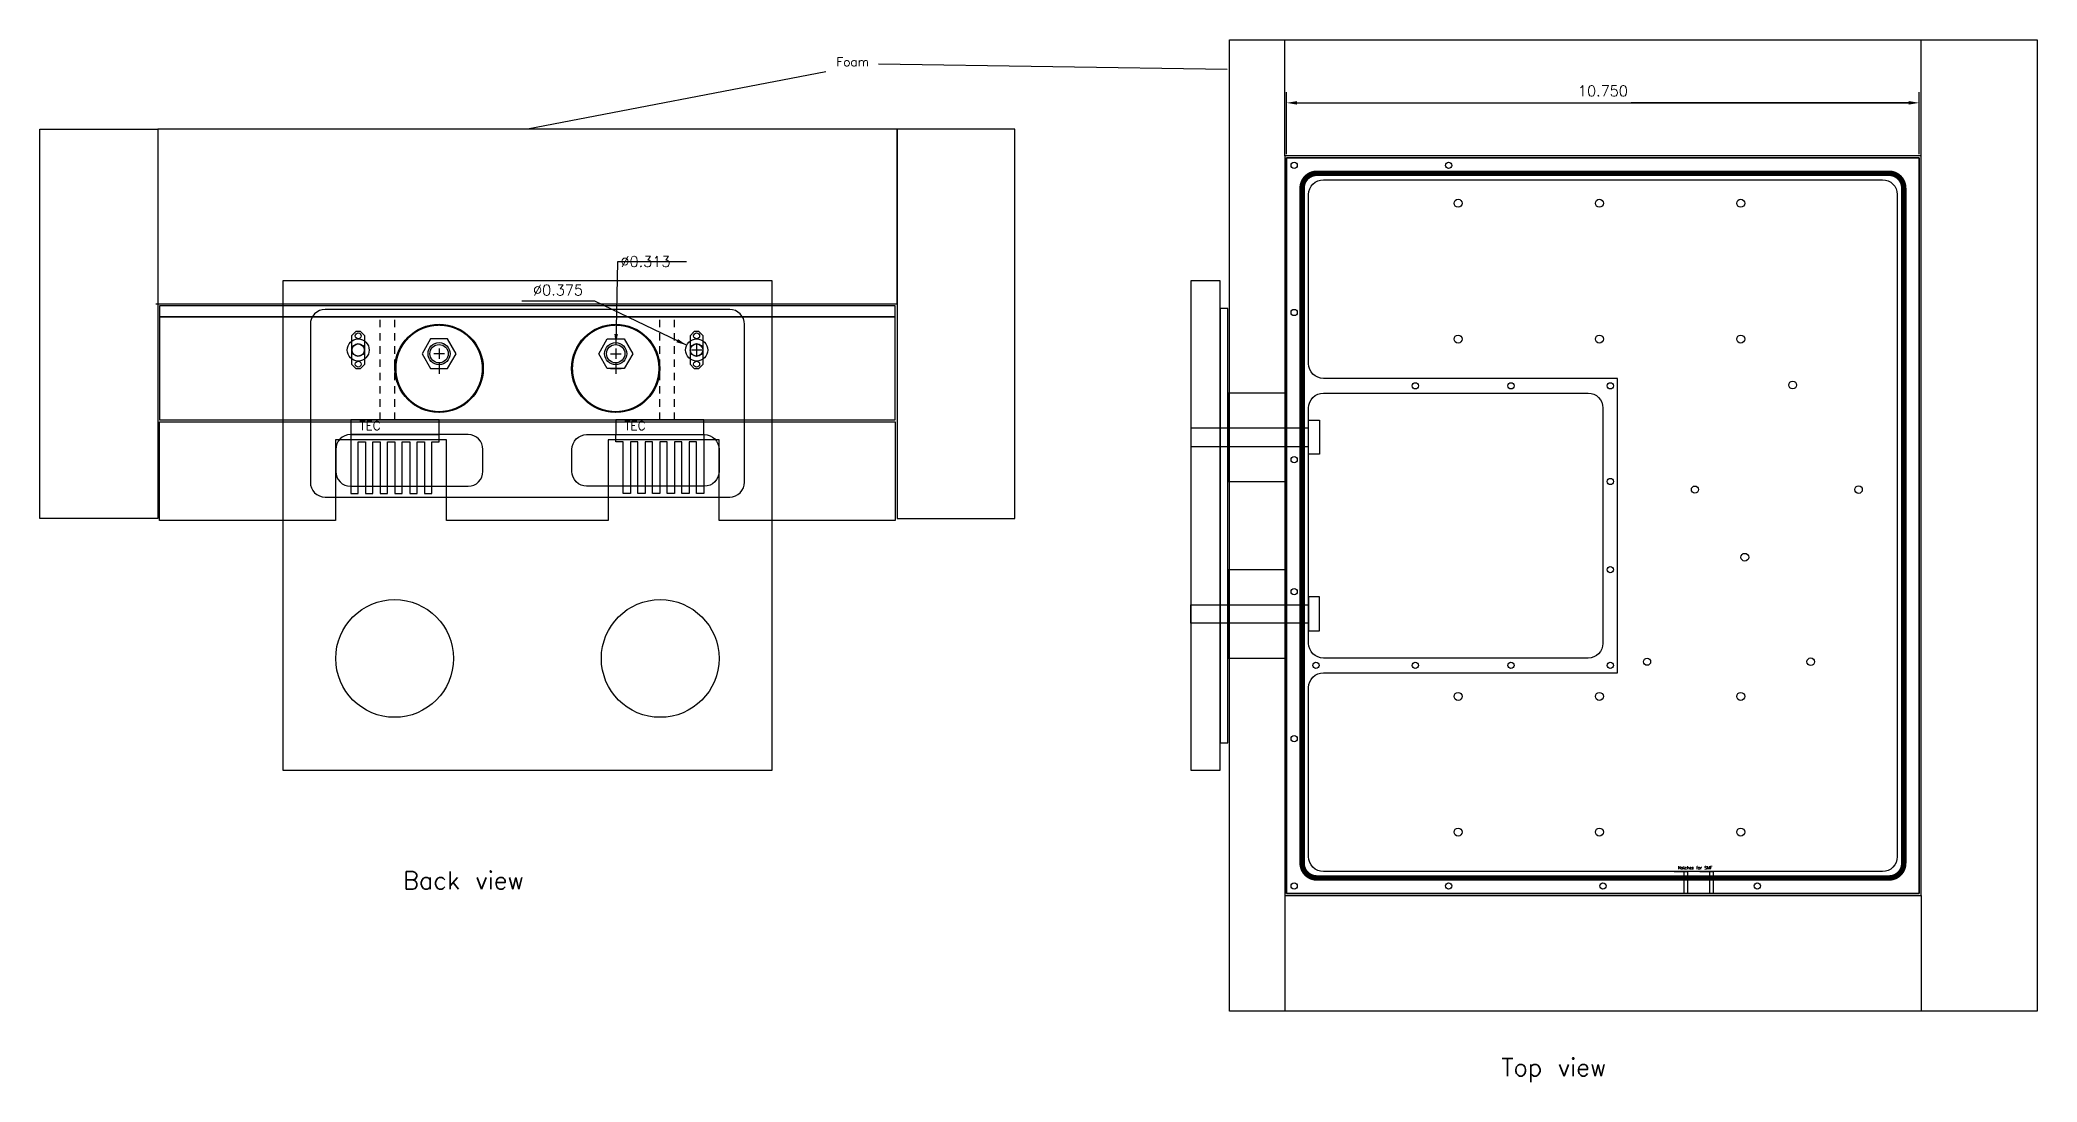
# Model space of a CAD drawing. Extents: x -20.3 to 13.7, y -4.5 to 13.2.
import ezdxf

# ---------------------------------------------------------------- set-up
doc = ezdxf.new("R2010")
doc.units = 0
doc.header["$MEASUREMENT"] = 0
doc.linetypes.add('HIDDEN2', pattern=[0.1875, 0.125, -0.0625])
doc.layers.get('0').update_dxf_attribs({"linetype": 'CONTINUOUS'})
for name, color, linetype in [('BOX', 1, 'CONTINUOUS'), ('FEEDPLATE', 5, 'CONTINUOUS'), ('INSULATION', 6, 'CONTINUOUS'), ('MOUNT', 3, 'CONTINUOUS'), ('TEC', 7, 'CONTINUOUS')]:
    doc.layers.add(name, color=color, linetype=linetype)
doc.layers.get('0').off()
doc.styles.get("Standard").update_dxf_attribs({"font": 'txt.shx'})
doc.dimstyles.get("Standard").update_dxf_attribs({"dimtxt": 0.18, "dimasz": 0.18, "dimexe": 0.18, "dimexo": 0.0625, "dimgap": 0.09, "dimtad": 0, "dimtih": 1, "dimtoh": 1, "dimdec": 4, "dimzin": 0, "dimdsep": 46, "dimtxsty": 'Standard', "dimcen": 0.09, "dimadec": 0, "dimazin": 0, "dimtfac": 1, "dimtdec": 4, "dimtofl": 0, "dimtmove": 0, "dimatfit": 3, "dimfxl": 0, "dimtolj": 1, "dimtzin": 0, "dimarcsym": 0})

# ---------------------------------------------------------------- blocks, each defined once
blk = doc.blocks.new('516BOLT')
for points in [[(0, -0.28865), (-0.1875, -0.28865), (-0.1875, 0.28865), (0, 0.28865)], [(0, -0.15625), (2, -0.15625), (2, 0.15625), (0, 0.15625)]]:
    blk.add_lwpolyline(points, close=True)
blk = doc.blocks.new('516HEX')
for p, q in [((-0.289, 0), (-0.144, 0.25)), ((-0.144, -0.25), (-0.289, 0)), ((-0.144, 0.25), (0.144, 0.25)), ((0.144, 0.25), (0.289, 0)), ((0.289, 0), (0.144, -0.25)), ((0.144, -0.25), (-0.144, -0.25))]:
    blk.add_line(p, q)
at = {"color": 0}
for p, q in [((-0.09, 0), (0.09, 0)), ((0, 0.09), (0, -0.09))]:
    blk.add_line(p, q, dxfattribs=at)
blk = doc.blocks.new('SMABULKHEAD')
blk.add_lwpolyline([(-0.0395, -0.625), (0.0395, -0.625), (0.1115, -0.553), (0.1115, -0.072), (0.0395, 0), (-0.0395, 0), (-0.1115, -0.072), (-0.1115, -0.553)], close=True)
for centre, radius in [((0, -0.3125), 0.108), ((0, -0.3125), 0.104), ((0, -0.072), 0.051), ((0, -0.553), 0.051)]:
    blk.add_circle(centre, radius)
blk = doc.blocks.new('*D22')
at = {"layer": 'FEEDPLATE', "color": 0, "linetype": 'ByBlock'}
for p, q in [((0.905, 11.231, 1.25), (0.905, 12.28, 1.25)), ((11.655, 11.231, 1.25), (11.655, 12.28, 1.25)), ((1.085, 12.1, 1.25), (11.475, 12.1, 1.25)), ((11.475, 12.1, 1.25), (6.76, 12.1, 1.25))]:
    blk.add_line(p, q, dxfattribs=at)
for points in [[(0.905, 12.1, 1.25), (1.085, 12.07, 1.25), (1.085, 12.13, 1.25)], [(11.655, 12.1, 1.25), (11.475, 12.07, 1.25), (11.475, 12.13, 1.25)]]:
    blk.add_solid(points, dxfattribs=at)
at = {"layer": 'FEEDPLATE', "color": 0, "linetype": 'ByBlock', "insert": (6.28, 12.302, 1.25), "char_height": 0.18, "attachment_point": 5}
blk.add_mtext('\\A1;10.750', dxfattribs=at)
blk = doc.blocks.new('*D23')
at = {"layer": 'FEEDPLATE', "color": 0, "linetype": 'ByBlock'}
for p, q in [((-10.458, 9.4, 1.25), (-10.488, 7.995, 1.25)), ((-9.288, 9.4, 1.25), (-10.458, 9.4, 1.25)), ((-10.581, 7.839, 1.25), (-10.401, 7.839, 1.25)), ((-10.491, 7.929, 1.25), (-10.491, 7.749, 1.25))]:
    blk.add_line(p, q, dxfattribs=at)
blk.add_solid([(-10.488, 7.995, 1.25), (-10.454, 8.175, 1.25), (-10.514, 8.176, 1.25)], dxfattribs=at)
at = {"layer": 'FEEDPLATE', "color": 0, "linetype": 'ByBlock', "insert": (-9.985, 9.404, 1.25), "char_height": 0.18, "attachment_point": 5}
blk.add_mtext('\\A1;∅0.313', dxfattribs=at)
blk = doc.blocks.new('*D24')
at = {"layer": 'FEEDPLATE', "color": 0, "linetype": 'ByBlock'}
for p, q in [((-12.084, 8.738, 1.25), (-10.854, 8.738, 1.25)), ((-10.854, 8.738, 1.25), (-9.285, 7.983, 1.25)), ((-9.206, 7.902, 1.25), (-9.026, 7.902, 1.25)), ((-9.116, 7.992, 1.25), (-9.116, 7.812, 1.25))]:
    blk.add_line(p, q, dxfattribs=at)
blk.add_solid([(-9.285, 7.983, 1.25), (-9.434, 8.088, 1.25), (-9.46, 8.034, 1.25)], dxfattribs=at)
at = {"layer": 'FEEDPLATE', "color": 0, "linetype": 'ByBlock', "insert": (-11.471, 8.92, 1.25), "char_height": 0.18, "attachment_point": 5}
blk.add_mtext('\\A1;∅0.375', dxfattribs=at)

msp = doc.modelspace()

# ---------------------------------------------------------------- linework, layer by layer
at = {"layer": 'BOX', "linetype": 'HIDDEN2'}
for p, q in [((-14.4911, 6.7142, 1.25), (-14.4911, 8.4642, 1.25)), ((-14.2411, 6.7142, 1.25), (-14.2411, 8.4642, 1.25)), ((-9.7411, 6.7142, 1.25), (-9.7411, 8.4642, 1.25)), ((-9.4911, 6.7142, 1.25), (-9.4911, 8.4642, 1.25))]:
    msp.add_line(p, q, dxfattribs=at)
at = {"layer": 'BOX'}
for p, q in [((7.6554, -0.9564, 2.5), (7.6554, -1.3314, 2.5)), ((7.6555, -0.9564, 2.5), (7.6555, -0.9564, 2.3523)), ((7.7179, -0.9564, 2.5), (7.7179, -1.3314, 2.5)), ((7.718, -0.9564, 2.5), (7.718, -0.9564, 2.2487)), ((8.0929, -0.9564, 2.5), (8.0929, -0.9564, 2.3523)), ((8.0929, -0.9564, 2.5), (8.0929, -1.3314, 2.5)), ((8.1554, -0.9564, 2.5), (8.1554, -0.9564, 2.2487)), ((8.1554, -0.9564, 2.5), (8.1554, -1.3314, 2.5))]:
    msp.add_line(p, q, dxfattribs=at)
at = {"layer": 'BOX', "const_width": 0.094, "elevation": 2.5}
msp.add_lwpolyline([(1.4204, 10.9036), (11.1404, 10.9036, -0.4142136), (11.3904, 10.6536), (11.3904, -0.8164, -0.4142136), (11.1404, -1.0664), (1.4204, -1.0664, -0.4142136), (1.1704, -0.8164), (1.1704, 10.6536, -0.4142136)], format="xyb", close=True, dxfattribs=at)
at = {"layer": 'BOX', "elevation": 1.25}
msp.add_lwpolyline([(3.6949, 7.4186), (1.5304, 7.4186, -0.4142136), (1.2804, 7.6686), (1.2804, 10.5436, -0.4142136), (1.5304, 10.7936), (11.0304, 10.7936, -0.4142136), (11.2804, 10.5436), (11.2804, -0.7064, -0.4142136), (11.0304, -0.9564), (1.5304, -0.9564, -0.4142136), (1.2804, -0.7064), (1.2804, 2.1686, -0.4142136), (1.5304, 2.4186), (3.9784, 2.4186)], format="xyb", dxfattribs=at)
for points in [[(-18.2411, 8.4642), (-5.7411, 8.4642), (-5.7411, 8.6542), (-18.2411, 8.6542)], [(-18.2411, 6.7142), (-5.7411, 6.7142), (-5.7411, 8.4642), (-18.2411, 8.4642)]]:
    msp.add_lwpolyline(points, close=True, dxfattribs=at)
at = {"layer": 'BOX', "const_width": 0.0313}
for points in [[(-14.2304, 7.5892, 1), (-12.7517, 7.5892, 1)], [(-11.2304, 7.5892, 1), (-9.7517, 7.5892, 1)]]:
    msp.add_lwpolyline(points, format="xyb", close=True, dxfattribs=at)
at = {"layer": 'BOX', "elevation": 2.5}
msp.add_lwpolyline([(1.5304, 7.1686), (6.0304, 7.1686, -0.4142136), (6.2804, 6.9186), (6.2804, 2.9186, -0.4142136), (6.0304, 2.6686), (1.5304, 2.6686, -0.4142136), (1.2804, 2.9186), (1.2804, 6.9186, -0.4142136)], format="xyb", close=True, dxfattribs=at)
at = {"layer": 'BOX', "elevation": 1.25}
msp.add_lwpolyline([(3.9784, 2.4186), (6.5304, 2.4186), (6.5304, 7.4186), (3.6949, 7.4186)], dxfattribs=at)
at = {"layer": 'BOX'}
for centre, radius in [((1.0354, 11.0386, 2.5), 0.053), ((3.6579, 11.0386, 2.5), 0.053), ((3.8204, 10.3936, 1.25), 0.0678), ((6.2204, 10.3936, 1.25), 0.0678), ((8.6204, 10.3936, 1.25), 0.0678), ((1.0354, 8.5386, 2.5), 0.053), ((3.8204, 8.0876, 1.25), 0.0678), ((6.2204, 8.0876, 1.25), 0.0678), ((8.6204, 8.0876, 1.25), 0.0678), ((-13.4911, 7.8392, 1.25), 0.1875), ((-10.4911, 7.8392, 1.25), 0.1875), ((3.0929, 7.2936, 1.25), 0.053), ((4.7179, 7.2936, 1.25), 0.053), ((6.4054, 7.2936, 2.5), 0.053), ((9.5033, 7.3069, 1.25), 0.0657), ((1.0354, 6.0386, 2.5), 0.053), ((6.4054, 5.6686, 2.5), 0.053), ((7.8429, 5.531, 1.25), 0.06), ((10.6229, 5.531, 1.25), 0.064), ((8.6908, 4.3821, 1.25), 0.0657), ((6.4054, 4.1686, 2.5), 0.053), ((1.0354, 3.7986, 2.5), 0.053), ((1.4054, 2.5436, 1.25), 0.053), ((3.0929, 2.5436, 1.25), 0.053), ((4.7179, 2.5436, 1.25), 0.053), ((6.4054, 2.5436, 2.5), 0.053), ((7.0304, 2.6062, 1.25), 0.06), ((9.8104, 2.6062, 1.25), 0.064), ((3.8204, 2.0186, 1.25), 0.0678), ((6.2204, 2.0186, 1.25), 0.0678), ((8.6204, 2.0186, 1.25), 0.0678), ((1.0354, 1.2986, 2.5), 0.053), ((3.8204, -0.2874, 1.25), 0.0678), ((6.2204, -0.2874, 1.25), 0.0678), ((8.6204, -0.2874, 1.25), 0.0678), ((1.0354, -1.2014, 2.5), 0.053), ((3.6579, -1.2014, 2.5), 0.053), ((6.2804, -1.2014, 2.5), 0.053), ((8.9029, -1.2014, 2.5), 0.053)]:
    msp.add_circle(centre, radius, dxfattribs=at)
at = {"layer": 'BOX', "extrusion": (0, -1, 0)}
for centre in [(7.603, 2.2499, 0.9564), (8.0403, 2.2499, 0.9564)]:
    msp.add_arc(centre, 0.115, 62.82904, 359.36085, dxfattribs=at)
at = {"layer": 'FEEDPLATE', "color": 0}
for p, q in [((-10.5811, 7.8392, 1.25), (-10.4011, 7.8392, 1.25)), ((-10.4911, 7.9292, 1.25), (-10.4911, 7.7492, 1.25)), ((-13.5811, 7.5892), (-13.4011, 7.5892)), ((-13.4911, 7.6792), (-13.4911, 7.4992)), ((-10.5811, 7.5892), (-10.4011, 7.5892)), ((-10.4911, 7.6792), (-10.4911, 7.4992))]:
    msp.add_line(p, q, dxfattribs=at)
at = {"layer": 'FEEDPLATE', "elevation": 1.25}
for points in [[(-16.1473, 0.7623), (-7.8348, 0.7623), (-7.8348, 9.0748), (-16.1473, 9.0748)], [(-0.7196, 0.7623), (-0.2196, 0.7623), (-0.2196, 9.0753), (-0.7196, 9.0753)], [(-0.2196, 1.2311), (-0.0946, 1.2311), (-0.0946, 8.6061), (-0.2196, 8.6061)]]:
    msp.add_lwpolyline(points, close=True, dxfattribs=at)
for points in [[(-15.4286, 5.4042), (-8.5536, 5.4042, 0.4142136), (-8.3036, 5.6542), (-8.3036, 8.3392, 0.4142136), (-8.5536, 8.5892), (-15.4286, 8.5892, 0.4142136), (-15.6786, 8.3392), (-15.6786, 5.6542, 0.4142136)], [(-14.9973, 5.5892), (-12.9973, 5.5892, 0.4142136), (-12.7473, 5.8392), (-12.7473, 6.2142, 0.4142136), (-12.9973, 6.4642), (-14.9973, 6.4642, 0.4142136), (-15.2473, 6.2142), (-15.2473, 5.8392, 0.4142136)], [(-8.9848, 5.5892), (-10.9848, 5.5892, -0.4142136), (-11.2348, 5.8392), (-11.2348, 6.2142, -0.4142136), (-10.9848, 6.4642), (-8.9848, 6.4642, -0.4142136), (-8.7348, 6.2142), (-8.7348, 5.8392, -0.4142136)]]:
    msp.add_lwpolyline(points, format="xyb", close=True, dxfattribs=at)
at = {"layer": 'FEEDPLATE', "const_width": 0.0313}
for points in [[(-14.2304, 7.5892, 1), (-12.7517, 7.5892, 1)], [(-11.2304, 7.5892, 1), (-9.7517, 7.5892, 1)]]:
    msp.add_lwpolyline(points, format="xyb", close=True, dxfattribs=at)
at = {"layer": 'FEEDPLATE'}
for centre, radius in [((-14.8661, 7.9017, 1.25), 0.1875), ((-13.4911, 7.8392, 1.25), 0.1562), ((-10.4911, 7.8392, 1.25), 0.1562), ((-9.1161, 7.9017, 1.25), 0.1875), ((-14.2473, 2.6623, 1.25), 1), ((-9.7348, 2.6623, 1.25), 1)]:
    msp.add_circle(centre, radius, dxfattribs=at)
at = {"layer": 'INSULATION'}
for p, q in [((0.8741, 11.1999, 1.25), (0.8741, 13.1686, 1.25)), ((11.6866, 11.1999, 1.25), (11.6866, 13.1686, 1.25)), ((-6.9202, 12.626, 1.25), (-11.9906, 11.6542, 1.25)), ((-6.0268, 12.7656, 1.25), (-0.102, 12.672, 1.25)), ((-18.3042, 8.6877, 1.25), (-18.181, 8.6877, 1.25)), ((0.8741, -1.3626, 1.25), (0.8741, -3.3314, 1.25)), ((11.6866, -1.3626, 1.25), (11.6866, -3.3314, 1.25))]:
    msp.add_line(p, q, dxfattribs=at)
at = {"layer": 'INSULATION', "elevation": 1.25}
for points in [[(-0.0634, 13.1686), (13.6554, 13.1686), (13.6554, -3.3314), (-0.0634, -3.3314)], [(-18.2723, 5.0392), (-20.2723, 5.0392), (-20.2723, 11.6542), (-18.2723, 11.6542)], [(-18.2723, 8.6877), (-5.7089, 8.6877), (-5.7089, 11.6542), (-18.2723, 11.6542)], [(-5.7089, 5.0392), (-3.7089, 5.0392), (-3.7089, 11.6542), (-5.7089, 11.6542)], [(0.8741, -1.3626), (11.6866, -1.3626), (11.6866, 11.1999), (0.8741, 11.1999)]]:
    msp.add_lwpolyline(points, close=True, dxfattribs=at)
for points in [[(-15.252, 5.008), (-18.2411, 5.008), (-18.2411, 6.683), (-5.7411, 6.683), (-5.7411, 5.008), (-8.7361, 5.008)], [(-13.3678, 5.0064), (-13.3678, 6.3768), (-15.252, 6.3768), (-15.252, 5.0064)], [(-8.7361, 5.0064), (-8.7361, 6.3768), (-10.6203, 6.3768), (-10.6203, 5.0064)], [(-10.6203, 5.008), (-13.3678, 5.008)]]:
    msp.add_lwpolyline(points, dxfattribs=at)
at = {"layer": 'MOUNT', "elevation": 0.75}
for points in [[(-0.0946, 5.6686), (0.9054, 5.6686), (0.9054, 7.1686), (-0.0946, 7.1686)], [(-0.0946, 2.6691), (0.9054, 2.6691), (0.9054, 4.1691), (-0.0946, 4.1691)]]:
    msp.add_lwpolyline(points, close=True, dxfattribs=at)
at = {"layer": 'MOUNT'}
for centre in [(-13.4911, 7.5892, 1.25), (-10.4911, 7.5892, 1.25)]:
    msp.add_circle(centre, 0.75, dxfattribs=at)
at = {"layer": 'TEC', "elevation": 1.25}
for points in [[(-14.9911, 6.4642), (-13.4911, 6.4642), (-13.4911, 6.7142), (-14.9911, 6.7142)], [(-10.4911, 6.4642), (-8.9911, 6.4642), (-8.9911, 6.7142), (-10.4911, 6.7142)]]:
    msp.add_lwpolyline(points, close=True, dxfattribs=at)
for points in [[(-14.9911, 6.4642), (-14.9911, 5.4642), (-14.8661, 5.4642), (-14.8661, 6.3392), (-14.7411, 6.3392), (-14.7411, 5.4642), (-14.6161, 5.4642), (-14.6161, 6.3392), (-14.4911, 6.3392), (-14.4911, 5.4642), (-14.3661, 5.4642), (-14.3661, 6.3392), (-14.2411, 6.3392), (-14.2411, 5.4642), (-14.1161, 5.4642), (-14.1161, 6.3392), (-13.9911, 6.3392), (-13.9911, 5.4642), (-13.8661, 5.4642), (-13.8661, 6.3392), (-13.7411, 6.3392), (-13.7411, 5.4642), (-13.6161, 5.4642), (-13.6161, 6.3392), (-13.4911, 6.3392), (-13.4911, 6.4642)], [(-8.9911, 6.4642), (-8.9911, 5.4642), (-9.1161, 5.4642), (-9.1161, 6.3392), (-9.2411, 6.3392), (-9.2411, 5.4642), (-9.3661, 5.4642), (-9.3661, 6.3392), (-9.4911, 6.3392), (-9.4911, 5.4642), (-9.6161, 5.4642), (-9.6161, 6.3392), (-9.7411, 6.3392), (-9.7411, 5.4642), (-9.8661, 5.4642), (-9.8661, 6.3392), (-9.9911, 6.3392), (-9.9911, 5.4642), (-10.1161, 5.4642), (-10.1161, 6.3392), (-10.2411, 6.3392), (-10.2411, 5.4642), (-10.3661, 5.4642), (-10.3661, 6.3392), (-10.4911, 6.3392), (-10.4911, 6.4642)]]:
    msp.add_lwpolyline(points, dxfattribs=at)

# ---------------------------------------------------------------- block references
at = {"layer": 'BOX'}
for p in [(-14.8661, 8.2142, 1.25), (-9.1161, 8.2142, 1.25)]:
    msp.add_blockref('SMABULKHEAD', p, dxfattribs=at)
at = {"layer": 'MOUNT', "xscale": -1}
for name, p in [('516HEX', (-13.4911, 7.8392, 1.25)), ('516BOLT', (1.2804, 3.4191, 1.25))]:
    msp.add_blockref(name, p, dxfattribs=at)
at = {"layer": 'MOUNT'}
msp.add_blockref('516HEX', (-10.4911, 7.8392, 1.25), dxfattribs=at)
at = {"layer": 'MOUNT', "rotation": 180}
msp.add_blockref('516BOLT', (1.2804, 6.4186, 1.25), dxfattribs=at)

# ---------------------------------------------------------------- texts
at = {"layer": 'BOX'}
msp.add_text('Notches for SMF', height=0.05, dxfattribs=at).set_placement((7.5542, -0.9179, 2.5))
at = {"layer": 'FEEDPLATE'}
for s, p in [('Back view', (-14.1031, -1.2578, 1.25)), ('Top view', (4.5558, -4.4332, 1.25))]:
    msp.add_text(s, height=0.3, dxfattribs=at).set_placement(p)
at = {"layer": 'INSULATION'}
msp.add_text('Foam', height=0.15, dxfattribs=at).set_placement((-6.7406, 12.7215, 1.25))
at = {"layer": 'TEC'}
for p in [(-14.8444, 6.5424, 1.25), (-10.3444, 6.5424, 1.25)]:
    msp.add_text('TEC', height=0.15, dxfattribs=at).set_placement(p)

# ---------------------------------------------------------------- dimensions: what is measured, and where the dimension line sits
at = {"layer": 'FEEDPLATE'}
dim = msp.add_linear_dim(base=(11.6554, 12.1, 1.25), p1=(0.9054, 11.1686, 1.25), p2=(11.6554, 11.1686, 1.25), dimstyle='Standard', override={"dimtad": 1, "dimdec": 3, "dimtdec": 3}, dxfattribs=at)
dim.commit()
dim.dimension.update_dxf_attribs({"geometry": '*D22', "text_midpoint": (6.2804, 12.3025, 1.25)})
for p1, p2, picture, middle in [((-10.49441, 7.68299, 1.25), (-10.48771, 7.99542, 1.25), '*D23', (-9.78259, 9.39971, 1.25)), ((-8.9471, 7.8204, 1.25), (-9.285, 7.983, 1.25), '*D24', (-11.5593, 8.7379, 1.25))]:
    dim = msp.add_diameter_dim_2p(p1=p1, p2=p2, dimstyle='Standard', override={"dimtad": 1, "dimdec": 3, "dimtdec": 3}, dxfattribs=at)
    dim.commit()
    dim.dimension.update_dxf_attribs({"geometry": picture, "text_midpoint": middle})

# ---------------------------------------------------------------- meshes
at = {"layer": 'BOX'}
mesh = msp.add_polymesh((6, 3), dxfattribs=at)
for k, corner in enumerate([(11.6554, -1.3314, 1.25), (11.6554, -1.3314, 0.75), (11.6554, -1.3314, 0.75), (0.9054, -1.3314, 1.25), (0.9054, -1.3314, 0.75), (0.9054, -1.3314, 0.75), (0.9054, 11.1686, 1.25), (0.9054, 11.1686, 0.75), (0.9054, -1.3314, 0.75), (11.6554, 11.1686, 1.25), (11.6554, 11.1686, 0.75), (11.6554, -1.3314, 0.75), (11.6554, 11.1686, 1.25), (11.6554, 11.1686, 1.25), (11.6554, -1.3314, 1.25), (0.9054, 11.1686, 1.25), (0.9054, 11.1686, 1.25), (0.9054, -1.3314, 1.25)]):
    mesh.set_mesh_vertex(divmod(k, 3), corner)

doc.saveas('drawing.dxf')
